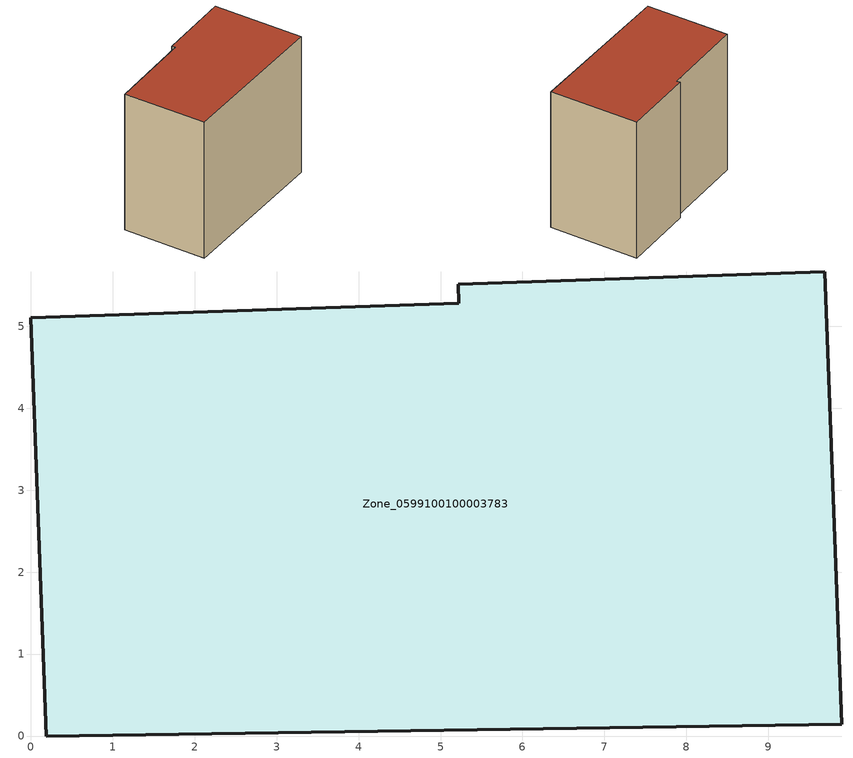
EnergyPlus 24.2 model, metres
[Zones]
Zone_0599100100003783
 floor ground (C_G): 0,5.11 5.22,5.28 5.21,5.51 9.69,5.66 9.89,0.14 0.19,0 z0
 wall outside (C_F): 5.22,5.28 0,5.11 0.19,0 9.89,0.14 9.69,5.66 5.21,5.51 5.22,5.28 z0:9.06
 roof outside (C_R): 9.69,5.66 5.21,5.51 5.22,5.28 0,5.11 0.19,0 9.89,0.14 z9.06
[BUILDING]
Pand.0599100100003783: North Axis=0; Terrain=City; Loads Convergence Tolerance Value=0.04; Temperature Convergence Tolerance Value=0.4; Solar Distribution=FullExterior; Maximum Number of Warmup Days=25; Minimum Number of Warmup Days=1
[Site:Location]
Rotterdam.The.Hague.AP_ZH_NLD Design_Conditions: Latitude=51.96; Longitude=4.45; Time Zone=1; Elevation=-4.5
[SITE:GROUNDTEMPERATURE:BUILDINGSURFACE]
18, 18, 18, 18, 18, 18, 18, 18, 18, 18, 18, 18
[MATERIAL] Thermal Absorptance=0.9; Solar Absorptance=0.7; Visible Absorptance=0.7
Name | Roughness | Thickness | Conductivity | Density | Specific Heat
G.TI.2006-2014 | MediumSmooth | 0.15 | 0.06 | 540 | 1210
F.TI.2006-2014 | Rough | 0.3 | 0.12 | 1920 | 840
R.TI.2006-2014 | MediumRough | 0.2 | 0.08 | 1500 | 1000
[CONSTRUCTION]
C_G: G.TI.2006-2014
C_F: F.TI.2006-2014
C_R: R.TI.2006-2014
[ZONE]
Zone_0599100100003783: Type=1; Multiplier=1; Ceiling Height=Autocalculate; Volume=Autocalculate; Floor Area=autocalculate; Part of Total Floor Area=Yes
[ZONEINFILTRATION:DESIGNFLOWRATE]
Infil_Zone_0599100100003783: Zone or ZoneList or Space or SpaceList=Zone_0599100100003783; Schedule=AlwaysOn; Design Flow Rate Calculation Method=Flow/Area; Flow Rate per Floor Area=0.0015; Constant Term Coefficient=1; Temperature Term Coefficient=0; Velocity Term Coefficient=0; Velocity Squared Term Coefficient=0
[HVACTEMPLATE:ZONE:IDEALLOADSAIRSYSTEM]
Zone_0599100100003783: Maximum Heating Supply Air Temperature=50; Minimum Cooling Supply Air Temperature=13; Maximum Heating Supply Air Humidity Ratio=0.0156; Minimum Cooling Supply Air Humidity Ratio=0.0077; Heating Limit=NoLimit; Cooling Limit=NoLimit; Dehumidification Control Type=ConstantSensibleHeatRatio; Cooling Sensible Heat Ratio=0.7; Dehumidification Setpoint=60; Humidification Control Type=None; Humidification Setpoint=30; Outdoor Air Method=None; Outdoor Air Flow Rate per Person=0.00944; Outdoor Air Flow Rate per Zone Floor Area=0; Outdoor Air Flow Rate per Zone=0; Demand Controlled Ventilation Type=None; Outdoor Air Economizer Type=NoEconomizer; Heat Recovery Type=None; Sensible Heat Recovery Effectiveness=0.7; Latent Heat Recovery Effectiveness=0.65
[ZONECONTROL:THERMOSTAT]
ThermostatControl_Zone_0599100100003783: Zone or ZoneList=Zone_0599100100003783; Control Type Schedule=DualSetpointControlType; Control 1=Thermostat_Zone_0599100100003783; Temperature Difference Between Cutout And Setpoint=0
[THERMOSTATSETPOINT:DUALSETPOINT]
Thermostat_Zone_0599100100003783: Heating Setpoint Temperature Schedule=HeatingSetpoint_Zone_0599100100003783; Cooling Setpoint Temperature Schedule=CoolingSetpoint_Zone_0599100100003783
[SCHEDULE:COMPACT]
HeatingSetpoint_Zone_0599100100003783: Through: 12/31, For: AllDays, Until: 24:00, 21
CoolingSetpoint_Zone_0599100100003783: Through: 12/31, For: AllDays, Until: 24:00, 24
DualSetpointControlType: Through: 12/31, For: AllDays, Until: 24:00, 4
AlwaysOn: Through: 12/31, For: AllDays, Until: 24:00, 1
